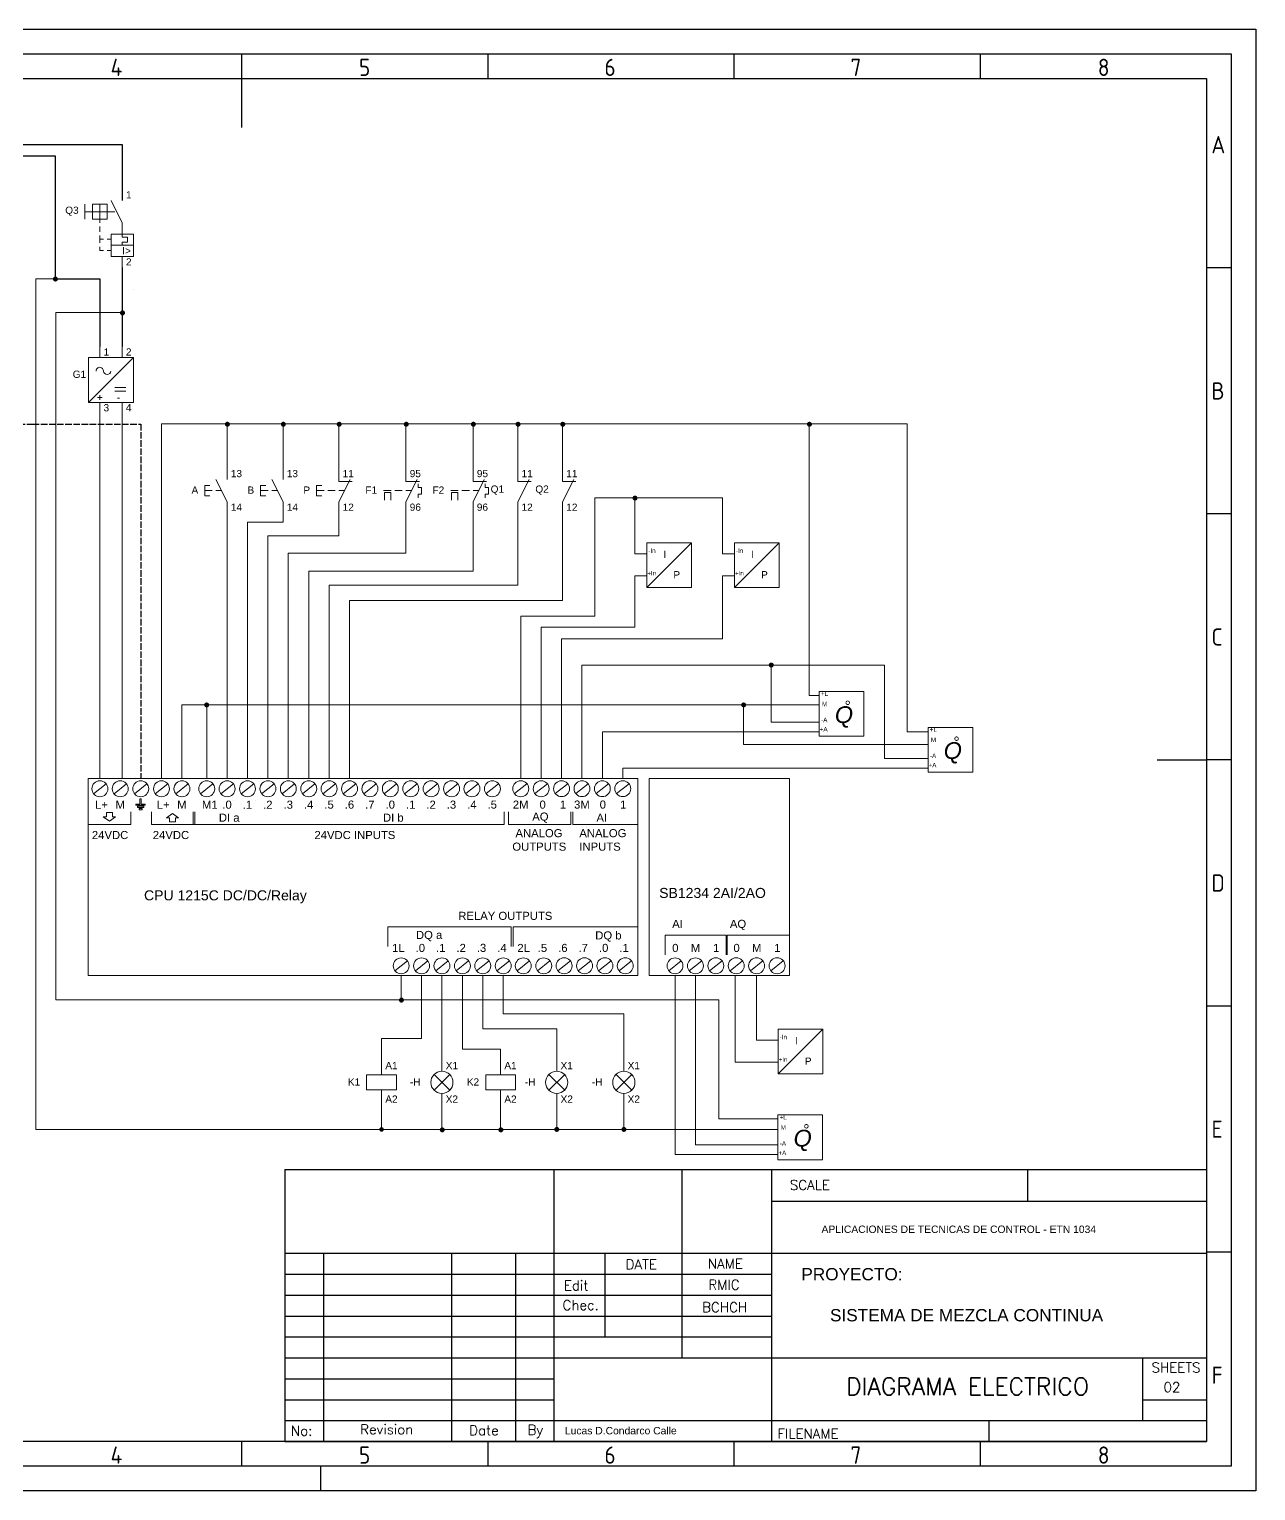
# Model space of a CAD drawing. Header units: millimetres. Extents: x 57 to 477, y 73 to 370.
# Drawn here: x 227.5 to 476.7, y 73.2 to 370.2 of the extents above; entities that cross this region are included whole.
import ezdxf
from ezdxf.enums import TextEntityAlignment as Align

# ---------------------------------------------------------------- set-up
doc = ezdxf.new("R2010")
doc.units = ezdxf.units.MM
doc.header["$LTSCALE"] = 0.11
doc.linetypes.add('ACAD_ISO02W100', pattern=[15, 12, -3])
for name, color, linetype in [('025', 1, 'Continuous'), ('035', 5, 'Continuous'), ('07', 7, 'Continuous'), ('PDF_Geometría', 7, 'Continuous'), ('PDF_Rellenos sólidos', 1, 'Continuous'), ('PDF_Texto', 7, 'Continuous')]:
    doc.layers.add(name, color=color, linetype=linetype)
doc.styles.add('ISO Proportional', font='isocp.shx')
doc.styles.add('PDF F1', font='arial.ttf')
doc.styles.get("Standard").update_dxf_attribs({"font": 'arial.ttf'})
doc.styles.add('WD', font='romans.shx')

# ---------------------------------------------------------------- blocks, each defined once
blk = doc.blocks.new('IEC_border_a3')
at = {"layer": '035'}
for p, q in [((214, 292), (214, 287)), ((264, 292), (264, 287)), ((314, 292), (314, 287)), ((364, 292), (364, 287)), ((414.97, 248.54), (409.98, 248.54)), ((414.98, 198.5), (410, 198.5)), ((414.98, 148.5), (410, 148.5)), ((414.98, 98.5), (410, 98.5)), ((415, 48.46), (410.02, 48.46)), ((214, 10), (214, 5)), ((264, 10), (264, 5)), ((314, 10), (314, 5)), ((364, 10), (364, 5)), ((230, 5), (230, 0))]:
    blk.add_line(p, q, dxfattribs=at)
for points in [[(0, 297), (420, 297), (420, 0), (0, 0)], [(18, 287), (410, 287), (410, 10), (18, 10)]]:
    blk.add_lwpolyline(points, close=True, dxfattribs=at)
at = {"layer": '07'}
for p, q in [((214, 287), (214, 277)), ((400, 148.5), (410, 148.5))]:
    blk.add_line(p, q, dxfattribs=at)
blk.add_lwpolyline([(13, 292), (415, 292), (415, 5), (13, 5)], close=True, dxfattribs=at)
at = {"layer": '035', "style": 'ISO Proportional'}
for s, p in [('4', (187.38, 287.5)), ('5', (237.84, 287.5)), ('6', (287.69, 287.5)), ('7', (337.67, 287.5)), ('8', (387.92, 287.5)), ('A', (410.98, 271.79)), ('B', (411, 221.75)), ('C', (411, 171.75)), ('D', (411, 121.75)), ('E', (411.02, 71.72)), ('F', (411.02, 21.72)), ('4', (187.38, 5.5)), ('5', (237.84, 5.5)), ('6', (287.69, 5.5)), ('7', (337.67, 5.5)), ('8', (387.92, 5.5))]:
    blk.add_text(s, height=3.5, dxfattribs=at).set_placement(p)
blk = doc.blocks.new('IEC_tblock_a3')
at = {"layer": '035'}
for p, q in [((-106.6, 55.25), (-106.6, 17)), ((-36.4, 55.25), (-36.4, 48.88)), ((-88.4, 48.88), (0, 48.88)), ((-179.4, 38.25), (-179.4, 0)), ((-153.4, 38.25), (-153.4, 0)), ((-140.4, 38.25), (-140.4, 0)), ((-122.2, 38.25), (-122.2, 21.25)), ((-187.2, 34), (-88.4, 34)), ((-187.2, 29.75), (-88.4, 29.75)), ((-187.2, 25.5), (-88.4, 25.5)), ((-187.2, 21.25), (-88.4, 21.25)), ((-187.2, 17), (-132.6, 17)), ((-187.2, 12.75), (-132.6, 12.75)), ((-187.2, 8.5), (-132.6, 8.5)), ((-13, 8.5), (0, 8.5)), ((-187.2, 4.25), (0, 4.25)), ((-44.2, 4.25), (-44.2, 0))]:
    blk.add_line(p, q, dxfattribs=at)
at = {"layer": '07'}
for p, q in [((-187.2, 55.25), (-187.2, 0)), ((-187.2, 55.25), (0, 55.25)), ((-132.6, 55.25), (-132.6, 0)), ((-88.4, 55.25), (-88.4, 0)), ((0, 55.25), (0, 0)), ((-187.2, 38.25), (0, 38.25)), ((-132.6, 17), (0, 17)), ((-13, 17), (-13, 4.25)), ((-187.2, 0), (0, 0))]:
    blk.add_line(p, q, dxfattribs=at)
at = {"style": 'WD'}
for tag, p in [('SCALE', (-69.88, 51.07)), ('SH', (-8.74, 10.06)), ('FILENAME', (-68.15, 0.8))]:
    blk.add_attdef(tag, p, '', height=2, dxfattribs=at)
for tag, height, p in [('EDDATE', 2, (-114.97, 30.8)), ('EDBY', 2, (-98.02, 30.86)), ('PROJDESC', 5, (-45.9, 29.2)), ('CKDATE', 2, (-114.85, 26.58)), ('CKBY', 2, (-97.88, 26.3)), ('DWGDESC', 5, (-44.85, 19.72)), ('DWGNO', 3.5, (-48.54, 9.46))]:
    blk.add_attdef(tag, text='', height=height, dxfattribs=at).set_placement(p, align=Align.CENTER)
at = {"style": 'WD', "flags": 1}
blk.add_attdef('WD_TB', (-120.95, 11.91), '', height=2, dxfattribs=at)
at = {"layer": '025', "style": 'WD'}
for s, p in [('SCALE', (-80.57, 51.13)), ('NAME', (-97.74, 35.14)), ('No:', (-183.81, 1.19)), ('Revision', (-166.53, 1.47)), ('Date', (-146.79, 1.28)), ('By', (-136.33, 1.37))]:
    blk.add_text(s, height=2, dxfattribs=at).set_placement(p, align=Align.CENTER)
for s, p in [('DATE', (-118, 35)), ('Edit', (-130.55, 30.72)), ('Chec.', (-130.82, 26.72)), ('SHEETS', (-11.17, 14.05)), ('FILENAME', (-87.18, 0.61))]:
    blk.add_text(s, height=2, dxfattribs=at).set_placement(p)

msp = doc.modelspace()

# ---------------------------------------------------------------- hatches: boundary and pattern name
at = {"layer": 'PDF_Rellenos sólidos', "transparency": 33554559}
for points in [[(233.34, 319.48, 0.414932), (232.83, 320), (232.83, 320, 0.414932), (232.32, 319.48), (232.32, 319.48, 0.414932), (232.83, 318.97), (232.83, 318.97, 0.414932)], [(246.97, 312.61, 0.414932), (246.46, 313.12), (246.46, 313.12, 0.414932), (245.94, 312.61), (245.94, 312.61, 0.414932), (246.46, 312.09), (246.46, 312.09, 0.414932)]]:
    msp.add_hatch(color=7, dxfattribs=at).paths.add_polyline_path(points)
at = {"layer": 'PDF_Rellenos sólidos', "linetype": 'ACAD_ISO02W100', "transparency": 33554559}
for points in [[(268.27, 289.98, 0.414932), (267.76, 290.49), (267.76, 290.49, 0.414932), (267.25, 289.98), (267.25, 289.98, 0.414932), (267.76, 289.47), (267.76, 289.47, 0.414932)], [(279.63, 289.98, 0.414932), (279.12, 290.49), (279.12, 290.49, 0.414932), (278.61, 289.98), (278.61, 289.98, 0.414932), (279.12, 289.47), (279.12, 289.47, 0.414932)], [(290.99, 289.98, 0.414932), (290.47, 290.49), (290.47, 290.49, 0.414932), (289.96, 289.98), (289.96, 289.98, 0.414932), (290.47, 289.47), (290.47, 289.47, 0.414932)], [(304.61, 289.98, 0.414932), (304.1, 290.49), (304.1, 290.49, 0.414932), (303.59, 289.98), (303.59, 289.98, 0.414932), (304.1, 289.47), (304.1, 289.47, 0.414932)], [(318.24, 289.98, 0.414932), (317.73, 290.49), (317.73, 290.49, 0.414932), (317.22, 289.98), (317.22, 289.98, 0.414932), (317.73, 289.47), (317.73, 289.47, 0.414932)], [(327.32, 289.98, 0.414932), (326.81, 290.49), (326.81, 290.49, 0.414932), (326.3, 289.98), (326.3, 289.98, 0.414932), (326.81, 289.47), (326.81, 289.47, 0.414932)], [(336.41, 289.98, 0.414932), (335.9, 290.49), (335.9, 290.49, 0.414932), (335.39, 289.98), (335.39, 289.98, 0.414932), (335.9, 289.47), (335.9, 289.47, 0.414932)], [(386.51, 289.98, 0.414932), (385.99, 290.49), (385.99, 290.49, 0.414932), (385.48, 289.98), (385.48, 289.98, 0.414932), (385.99, 289.47), (385.99, 289.47, 0.414932)], [(351.08, 274.97, 0.414932), (350.57, 275.48), (350.57, 275.48, 0.414932), (350.06, 274.97), (350.06, 274.97, 0.414932), (350.57, 274.46), (350.57, 274.46, 0.414932)], [(378.75, 241.04, 0.414932), (378.24, 241.55), (378.24, 241.55, 0.414932), (377.72, 241.04), (377.72, 241.04, 0.414932), (378.24, 240.53), (378.24, 240.53, 0.414932)], [(264.07, 232.94, 0.414932), (263.56, 233.45), (263.56, 233.45, 0.414932), (263.05, 232.94), (263.05, 232.94, 0.414932), (263.56, 232.43), (263.56, 232.43, 0.414932)], [(373.14, 232.94, 0.414932), (372.63, 233.45), (372.63, 233.45, 0.414932), (372.12, 232.94), (372.12, 232.94, 0.414932), (372.63, 232.43), (372.63, 232.43, 0.414932)], [(303.63, 172.96, 0.414932), (303.12, 173.47), (303.12, 173.47, 0.414932), (302.61, 172.96), (302.61, 172.96, 0.414932), (303.12, 172.44), (303.12, 172.44, 0.414932)], [(299.55, 146.68, 0.414932), (299.09, 147.15), (299.09, 147.15, 0.414932), (298.62, 146.68), (298.62, 146.68, 0.414932), (299.09, 146.21), (299.09, 146.21, 0.414932)], [(311.92, 146.59, 0.414932), (311.41, 147.1), (311.41, 147.1, 0.414932), (310.9, 146.59), (310.9, 146.59, 0.414932), (311.41, 146.08), (311.41, 146.08, 0.414932)], [(323.83, 146.59, 0.414932), (323.32, 147.1), (323.32, 147.1, 0.414932), (322.8, 146.59), (322.8, 146.59, 0.414932), (323.32, 146.08), (323.32, 146.08, 0.414932)], [(335.19, 146.68, 0.414932), (334.68, 147.19), (334.68, 147.19, 0.414932), (334.16, 146.68), (334.16, 146.68, 0.414932), (334.68, 146.17), (334.68, 146.17, 0.414932)], [(348.82, 146.68, 0.414932), (348.31, 147.19), (348.31, 147.19, 0.414932), (347.8, 146.68), (347.8, 146.68, 0.414932), (348.31, 146.17), (348.31, 146.17, 0.414932)]]:
    msp.add_hatch(color=7, dxfattribs=at).paths.add_polyline_path(points)

# ---------------------------------------------------------------- linework, layer by layer
at = {"lineweight": 18, "ltscale": 0.2}
for p, q in [((232.77, 319.54), (228.84, 319.54)), ((228.84, 319.54), (228.84, 146.65)), ((246.4, 312.66), (232.93, 312.66)), ((232.93, 312.66), (232.93, 173.01)), ((241.86, 292.16), (241.86, 217.98)), ((246.4, 292.16), (246.4, 217.98)), ((254.38, 217.98), (254.38, 290.04)), ((254.38, 290.04), (335.84, 290.04)), ((267.71, 281.05), (267.71, 290.04)), ((279.06, 281.05), (279.06, 290.04)), ((290.42, 281.05), (290.42, 290.04)), ((304.04, 281.05), (304.04, 290.04)), ((317.67, 281.05), (317.67, 290.04)), ((326.76, 281.05), (326.76, 290.04)), ((385.94, 290.04), (326.99, 290.04)), ((335.84, 290.04), (335.84, 281.05)), ((335.84, 290.04), (405.82, 290.04)), ((385.94, 234.84), (385.94, 290.04)), ((405.82, 290.04), (405.82, 227.46)), ((307.18, 277.13), (307.18, 275.79)), ((320.81, 277.13), (320.81, 275.79)), ((299.66, 274.53), (299.66, 276.08)), ((299.66, 276.08), (300.93, 276.08)), ((300.93, 276.08), (300.93, 274.53)), ((313.28, 274.53), (313.28, 276.08)), ((313.28, 276.08), (314.56, 276.08)), ((314.56, 276.08), (314.56, 274.53)), ((342.38, 250.99), (342.38, 275.03)), ((342.38, 275.03), (368.33, 275.03)), ((350.51, 263.65), (350.51, 275.03)), ((368.33, 263.65), (368.33, 275.03)), ((267.71, 217.98), (267.71, 271.96)), ((279.06, 270.09), (279.06, 271.96)), ((290.42, 267.29), (290.42, 271.96)), ((304.04, 271.96), (304.04, 263.77)), ((317.67, 260.09), (317.67, 271.96)), ((326.76, 257.27), (326.76, 271.96)), ((335.84, 254.17), (335.84, 271.96)), ((271.85, 217.98), (271.85, 270.09)), ((271.85, 270.09), (279.06, 270.09)), ((275.99, 217.98), (275.99, 267.29)), ((275.99, 267.29), (290.42, 267.29)), ((352.97, 256.82), (362.05, 265.9)), ((370.79, 256.82), (379.87, 265.9)), ((280.14, 217.98), (280.14, 263.77)), ((280.14, 263.77), (304.04, 263.77)), ((352.97, 263.65), (350.51, 263.65)), ((370.79, 263.65), (368.33, 263.65)), ((284.28, 217.98), (284.28, 260.09)), ((284.28, 260.09), (317.67, 260.09)), ((350.51, 259.17), (352.97, 259.17)), ((350.51, 248.76), (350.51, 259.17)), ((368.33, 246.39), (368.33, 259.17)), ((368.33, 259.17), (370.79, 259.17)), ((288.43, 217.98), (288.43, 257.27)), ((288.43, 257.27), (326.76, 257.27)), ((292.57, 217.98), (292.57, 254.17)), ((292.57, 254.17), (335.84, 254.17)), ((327.35, 217.98), (327.35, 250.99)), ((327.35, 250.99), (342.38, 250.99)), ((331.5, 217.98), (331.5, 248.76)), ((331.5, 248.76), (350.51, 248.76)), ((335.64, 217.98), (335.64, 246.39)), ((335.64, 246.39), (368.33, 246.39)), ((339.79, 217.98), (339.79, 241.04)), ((339.79, 241.04), (378.24, 241.04)), ((378.24, 241.04), (401.22, 241.04)), ((378.24, 241.04), (378.24, 229.41)), ((401.22, 241.04), (401.22, 222.06)), ((387.99, 234.84), (385.94, 234.84)), ((258.53, 217.98), (258.53, 232.94)), ((258.53, 232.94), (263.56, 232.94)), ((387.99, 232.94), (263.56, 232.94)), ((263.56, 232.94), (263.56, 222.49)), ((372.63, 232.94), (372.63, 224.87)), ((378.24, 229.41), (387.99, 229.41)), ((343.93, 227.46), (378.24, 227.46)), ((343.93, 223.05), (343.93, 227.46)), ((378.24, 227.46), (387.99, 227.46)), ((405.82, 227.46), (410.09, 227.46)), ((343.93, 217.98), (343.93, 223.05)), ((372.63, 224.87), (410.09, 224.87)), ((263.56, 222.49), (263.56, 217.98)), ((348.08, 217.98), (348.08, 220.1)), ((348.08, 220.1), (401.22, 220.1)), ((401.22, 222.06), (410.09, 222.06)), ((401.22, 220.1), (410.09, 220.1)), ((240.59, 214.89), (243.13, 216.91)), ((244.73, 214.89), (247.27, 216.91)), ((248.88, 214.89), (251.42, 216.91)), ((253.11, 214.89), (255.65, 216.91)), ((257.26, 214.89), (259.8, 216.91)), ((262.29, 214.89), (264.83, 216.91)), ((266.44, 214.89), (268.97, 216.91)), ((270.58, 214.89), (273.12, 216.91)), ((274.72, 214.9), (277.26, 216.92)), ((278.87, 214.9), (281.41, 216.92)), ((283.01, 214.9), (285.55, 216.92)), ((287.16, 214.9), (289.7, 216.92)), ((291.3, 214.9), (293.84, 216.92)), ((295.45, 214.9), (297.99, 216.92)), ((299.6, 214.9), (302.13, 216.92)), ((303.74, 214.9), (306.28, 216.92)), ((307.88, 214.9), (310.42, 216.92)), ((312.03, 214.9), (314.56, 216.92)), ((316.17, 214.91), (318.71, 216.93)), ((320.32, 214.91), (322.85, 216.93)), ((326.09, 214.91), (328.62, 216.93)), ((330.23, 214.91), (332.77, 216.93)), ((334.37, 214.91), (336.91, 216.93)), ((338.52, 214.91), (341.06, 216.93)), ((342.66, 214.91), (345.2, 216.93)), ((346.81, 214.91), (349.35, 216.93)), ((241.86, 215.9), (241.86, 215.9)), ((241.86, 215.9), (241.86, 215.9)), ((241.86, 215.9), (241.86, 215.9)), ((241.86, 215.9), (241.86, 215.9)), ((241.86, 215.9), (241.86, 215.9)), ((246, 215.9), (246, 215.9)), ((246, 215.9), (246, 215.9)), ((246, 215.9), (246, 215.9)), ((246, 215.9), (246, 215.9)), ((246, 215.9), (246, 215.9)), ((250.15, 215.9), (250.15, 215.9)), ((250.15, 215.9), (250.15, 215.9)), ((250.15, 215.9), (250.15, 215.9)), ((250.15, 215.9), (250.15, 215.9)), ((250.15, 215.9), (250.15, 215.9)), ((254.38, 215.9), (254.38, 215.9)), ((254.38, 215.9), (254.38, 215.9)), ((254.38, 215.9), (254.38, 215.9)), ((254.38, 215.9), (254.38, 215.9)), ((254.38, 215.9), (254.38, 215.9)), ((239.47, 211.04), (239.47, 213.62)), ((243.17, 211.06), (243.17, 210.2)), ((243.17, 211.06), (244.42, 211.06)), ((244.42, 211.06), (244.42, 210.2)), ((248.13, 208.65), (248.13, 211.23)), ((249.14, 212.8), (250, 212.8)), ((249.14, 212.8), (249.14, 212.56)), ((249.14, 212.56), (251.08, 212.56)), ((249.49, 212.35), (250, 212.35)), ((249.49, 212.35), (249.49, 212.1)), ((249.49, 212.1), (250.8, 212.1)), ((249.87, 211.9), (250, 211.9)), ((249.87, 211.9), (249.87, 211.65)), ((249.87, 211.65), (250.47, 211.65)), ((250, 212.35), (250.8, 212.35)), ((250, 211.9), (250.47, 211.9)), ((250.23, 212.8), (251.08, 212.8)), ((250.47, 211.9), (250.47, 211.65)), ((250.8, 212.35), (250.8, 212.1)), ((251.08, 212.8), (251.08, 212.56)), ((252.32, 208.65), (252.32, 211.23)), ((255.38, 210.03), (256.6, 210.89)), ((256.6, 210.89), (257.84, 210.03)), ((260.82, 208.65), (260.82, 211.23)), ((261.18, 208.65), (261.18, 211.23)), ((269.04, 213.49), (269.04, 213.49)), ((269.04, 213.49), (269.04, 213.49)), ((269.04, 213.49), (269.04, 213.49)), ((269.04, 213.49), (269.04, 213.49)), ((269.04, 213.49), (269.04, 213.49)), ((273.52, 213.49), (273.52, 213.49)), ((273.52, 213.49), (273.52, 213.49)), ((273.52, 213.49), (273.52, 213.49)), ((273.52, 213.49), (273.52, 213.49)), ((273.52, 213.49), (273.52, 213.49)), ((323.99, 208.65), (323.99, 211.23)), ((324.88, 208.65), (324.88, 211.23)), ((337.52, 208.65), (337.52, 211.23)), ((337.93, 208.65), (337.93, 211.23)), ((239.47, 208.65), (248.13, 208.65)), ((243.17, 210.2), (242.55, 210.2)), ((243.79, 209.34), (242.55, 210.2)), ((245.02, 210.2), (243.79, 209.34)), ((244.42, 210.2), (245.02, 210.2)), ((252.32, 208.65), (323.99, 208.65)), ((255.97, 210.03), (255.38, 210.03)), ((255.97, 209.16), (255.97, 210.03)), ((257.22, 209.16), (255.97, 209.16)), ((257.22, 209.16), (257.22, 210.03)), ((257.22, 210.03), (257.84, 210.03)), ((324.88, 208.65), (337.52, 208.65)), ((337.93, 208.65), (351.12, 208.65)), ((300.34, 183.88), (300.34, 187.83)), ((300.34, 187.83), (325.42, 187.83)), ((325.42, 187.83), (325.42, 183.88)), ((325.84, 183.88), (325.84, 187.83)), ((325.84, 187.83), (351.12, 187.83)), ((356.67, 182.19), (356.67, 186.14)), ((356.67, 186.14), (369.09, 186.14)), ((369.09, 182.19), (369.09, 186.14)), ((369.09, 182.19), (369.09, 186.14)), ((369.09, 182.19), (369.09, 186.14)), ((369.09, 182.19), (369.09, 186.14)), ((369.3, 182.19), (369.3, 186.14)), ((369.3, 182.19), (369.3, 186.14)), ((369.3, 186.14), (381.94, 186.14)), ((301.79, 178.91), (304.33, 180.93)), ((305.94, 178.91), (308.48, 180.93)), ((310.08, 178.91), (312.62, 180.93)), ((314.23, 178.91), (316.77, 180.93)), ((318.37, 178.92), (320.91, 180.94)), ((322.52, 178.92), (325.05, 180.94)), ((326.6, 178.92), (329.14, 180.94)), ((330.75, 178.92), (333.28, 180.94)), ((334.89, 178.92), (337.43, 180.94)), ((339.03, 178.92), (341.57, 180.94)), ((343.18, 178.92), (345.72, 180.94)), ((347.32, 178.92), (349.86, 180.94)), ((357.42, 178.92), (359.96, 180.94)), ((361.57, 178.92), (364.11, 180.94)), ((365.71, 178.92), (368.25, 180.94)), ((369.86, 178.92), (372.4, 180.94)), ((374, 178.92), (376.54, 180.94)), ((378.15, 178.92), (380.68, 180.94)), ((303.06, 173.01), (303.06, 177.98)), ((307.21, 165.17), (307.21, 177.98)), ((311.35, 160.76), (311.35, 177.98)), ((315.5, 162.97), (315.5, 177.98)), ((315.5, 177.98), (334.68, 177.98)), ((319.64, 167.15), (319.64, 177.98)), ((323.79, 170.16), (323.79, 177.98)), ((358.69, 177.98), (358.69, 141.57)), ((362.84, 177.98), (362.84, 143.56)), ((370.9, 160.34), (370.9, 177.98)), ((375.27, 164.81), (375.27, 177.98)), ((232.93, 173.01), (303.06, 173.01)), ((303.06, 173.01), (367.6, 173.01)), ((367.6, 173.01), (367.6, 148.83)), ((348.31, 170.16), (323.79, 170.16)), ((348.31, 160.76), (348.31, 170.16)), ((334.68, 167.15), (319.64, 167.15)), ((334.68, 160.76), (334.68, 167.15)), ((379.66, 157.99), (388.75, 167.07)), ((299.08, 160.76), (299.08, 165.17)), ((299.08, 165.17), (307.21, 165.17)), ((377.21, 164.81), (375.27, 164.81)), ((379.66, 164.81), (377.21, 164.81)), ((323.26, 162.97), (315.5, 162.97)), ((323.26, 160.76), (323.26, 162.97)), ((377.21, 160.34), (370.9, 160.34)), ((377.21, 160.34), (379.66, 160.34)), ((299.08, 152.81), (299.08, 146.65)), ((311.35, 151.68), (311.35, 146.65)), ((323.26, 151.68), (323.26, 146.65)), ((334.68, 151.68), (334.68, 146.65)), ((348.31, 146.65), (348.31, 151.68)), ((367.6, 148.83), (379.59, 148.83)), ((228.84, 146.65), (348.31, 146.65)), ((348.31, 146.65), (379.59, 146.65)), ((362.84, 143.56), (379.59, 143.56)), ((358.69, 141.57), (379.59, 141.57))]:
    msp.add_line(p, q, dxfattribs=at)
at = {"color": 116, "linetype": 'ACAD_ISO02W100', "lineweight": 25, "true_color": 0x136734}
msp.add_lwpolyline([(223.69, 290.02), (228.23, 290.02), (250.15, 290.02), (250.15, 217.98)], dxfattribs=at)
at = {"lineweight": 18, "ltscale": 0.2}
for points in [[(352.97, 265.9), (362.05, 265.9), (362.05, 256.82), (352.97, 256.82)], [(370.79, 265.9), (379.87, 265.9), (379.87, 256.82), (370.79, 256.82)], [(387.99, 235.67), (397.07, 235.67), (397.07, 226.59), (387.99, 226.59)], [(410.09, 228.38), (419.18, 228.38), (419.18, 219.29), (410.09, 219.29)], [(239.47, 217.98), (351.12, 217.98), (351.12, 177.98), (239.47, 177.98)], [(353.44, 217.98), (381.94, 217.98), (381.94, 177.98), (353.44, 177.98)], [(379.66, 167.07), (388.75, 167.07), (388.75, 157.99), (379.66, 157.99)], [(379.59, 149.61), (388.67, 149.61), (388.67, 140.52), (379.59, 140.52)]]:
    msp.add_lwpolyline(points, close=True, dxfattribs=at)
msp.add_lwpolyline([(250, 212.8), (250, 213.88), (250.23, 213.88), (250.23, 212.8)], dxfattribs=at)
for centre in [(241.86, 215.9), (246, 215.9), (250.15, 215.9), (254.38, 215.9), (258.53, 215.9), (263.56, 215.9), (267.71, 215.9), (271.85, 215.9), (276, 215.9), (280.14, 215.9), (284.28, 215.91), (288.43, 215.91), (292.57, 215.91), (296.72, 215.91), (300.86, 215.91), (305.01, 215.91), (309.15, 215.91), (313.3, 215.91), (317.44, 215.91), (321.59, 215.91), (327.36, 215.91), (331.5, 215.91), (335.64, 215.92), (339.79, 215.92), (343.93, 215.92), (348.08, 215.92), (303.06, 179.92), (307.21, 179.92), (311.35, 179.92), (315.5, 179.92), (319.64, 179.92), (323.79, 179.92), (327.87, 179.92), (332.02, 179.92), (336.16, 179.93), (340.31, 179.93), (344.45, 179.93), (348.59, 179.93), (358.69, 179.92), (362.84, 179.92), (366.98, 179.93), (371.13, 179.93), (375.27, 179.93), (379.42, 179.93)]:
    msp.add_circle(centre, 1.62, dxfattribs=at)
at = {"layer": 'PDF_Geometría', "lineweight": 25}
for points in [[(185.08, 351.34), (185.08, 344.52), (232.77, 344.52), (232.77, 319.54), (241.86, 319.54), (241.86, 305.78)], [(210.06, 346.8), (246.4, 346.8), (246.4, 339.98), (246.4, 335.44)], [(246.4, 321.81), (246.4, 319.54), (246.4, 305.78)], [(248.67, 317.27), (248.67, 317.27)], [(248.67, 317.27), (248.67, 317.27)], [(248.67, 317.27), (248.67, 317.27)], [(248.67, 317.27), (248.67, 317.27)], [(340.68, 207.98), (340.68, 207.98)], [(340.68, 207.98), (340.68, 207.98)], [(340.68, 207.98), (340.68, 207.98)], [(340.68, 207.98), (340.68, 207.98)]]:
    msp.add_lwpolyline(points, dxfattribs=at)
at = {"layer": 'PDF_Geometría', "lineweight": 18}
for points in [[(246.4, 337.71), (246.4, 335.44)], [(238.83, 334.68), (238.83, 331.65)], [(238.83, 333.17), (240.34, 333.17), (243.37, 333.17), (244.88, 333.17)], [(241.86, 334.68), (241.86, 331.65), (241.86, 330.9)], [(244.13, 335.44), (246.4, 330.9), (246.4, 328.63), (246.4, 328.02), (247.46, 328.02), (247.46, 326.96), (246.4, 326.96), (246.4, 326.35)], [(241.86, 330.14), (241.86, 329.08)], [(241.86, 328.32), (241.86, 326.81)], [(241.86, 327.57), (242.61, 327.57)], [(243.37, 327.57), (244.13, 327.57)], [(241.86, 326.05), (241.86, 325.29), (242.61, 325.29)], [(243.37, 325.29), (244.13, 325.29)], [(244.13, 326.35), (248.67, 326.35)], [(246.4, 324.08), (246.4, 321.81)], [(239.58, 294.43), (248.67, 303.51)], [(241.86, 305.78), (241.86, 303.51)], [(246.4, 305.78), (246.4, 303.51)], [(244.88, 297.46), (247.16, 297.46)], [(241.86, 294.43), (241.86, 292.16)], [(244.88, 296.7), (247.16, 296.7)], [(246.4, 294.43), (246.4, 292.16)], [(267.71, 281.05), (267.71, 278.78)], [(279.06, 281.05), (279.06, 278.78)], [(290.42, 281.05), (290.42, 278.78), (290.42, 278.32), (293.14, 278.32)], [(304.04, 281.05), (304.04, 278.78), (304.04, 278.32), (306.77, 278.32)], [(317.67, 281.05), (317.67, 278.78), (317.67, 278.32), (320.4, 278.32)], [(326.76, 281.05), (326.76, 278.78), (326.76, 278.32), (329.48, 278.32)], [(335.84, 281.05), (335.84, 278.78), (335.84, 278.32), (338.57, 278.32)], [(264.22, 277.56), (263.16, 277.56), (263.16, 275.45), (264.22, 275.45)], [(263.16, 276.5), (264.68, 276.5)], [(265.43, 278.78), (267.71, 274.23), (267.71, 271.96)], [(265.43, 276.5), (266.65, 276.5)], [(275.58, 277.56), (274.52, 277.56), (274.52, 275.45), (275.58, 275.45)], [(274.52, 276.5), (276.03, 276.5)], [(276.79, 278.78), (279.06, 274.23), (279.06, 271.96)], [(276.79, 276.5), (278, 276.5)], [(286.93, 277.56), (285.87, 277.56), (285.87, 275.45), (286.93, 275.45)], [(285.87, 276.5), (287.39, 276.5)], [(288.15, 276.5), (289.66, 276.5)], [(292.69, 278.78), (290.42, 274.23), (290.42, 271.96)], [(290.42, 276.5), (291.63, 276.5)], [(299.5, 276.5), (301.02, 276.5)], [(301.77, 276.5), (303.29, 276.5)], [(306.32, 278.78), (304.04, 274.23), (304.04, 271.96)], [(304.04, 276.5), (305.26, 276.5)], [(306.5, 277.87), (306.5, 277.58), (306.5, 277.13), (307.18, 277.13)], [(313.13, 276.5), (314.64, 276.5)], [(315.4, 276.5), (316.91, 276.5)], [(319.94, 278.78), (317.67, 274.23), (317.67, 271.96)], [(317.67, 276.5), (318.88, 276.5)], [(320.13, 277.87), (320.13, 277.58), (320.13, 277.13), (320.81, 277.13)], [(329.03, 278.78), (326.76, 274.23), (326.76, 271.96)], [(338.11, 278.78), (335.84, 274.23), (335.84, 271.96)], [(306.5, 275.05), (306.5, 275.33), (306.5, 275.79), (307.18, 275.79)], [(320.13, 275.05), (320.13, 275.33), (320.13, 275.79), (320.81, 275.79)], [(299.08, 160.76), (299.08, 158.49), (299.08, 157.74)], [(311.35, 160.76), (311.35, 158.49)], [(323.26, 160.76), (323.26, 158.49), (323.26, 157.74)], [(334.68, 160.76), (334.68, 158.49)], [(348.31, 160.76), (348.31, 158.49)], [(309.69, 157.89), (313.02, 154.56)], [(309.69, 154.56), (313.02, 157.89)], [(333.02, 157.89), (336.35, 154.56)], [(333.02, 154.56), (336.35, 157.89)], [(346.65, 157.89), (349.98, 154.56)], [(346.65, 154.56), (349.98, 157.89)], [(299.08, 154.71), (299.08, 153.95), (299.08, 151.68)], [(323.26, 154.71), (323.26, 153.95), (323.26, 151.68)], [(311.35, 153.95), (311.35, 151.68)], [(334.68, 153.95), (334.68, 151.68)], [(348.31, 153.95), (348.31, 151.68)]]:
    msp.add_lwpolyline(points, dxfattribs=at)
for points in [[(243.37, 334.68), (240.34, 334.68), (240.34, 331.65), (243.37, 331.65)], [(248.67, 324.08), (244.13, 324.08), (244.13, 328.63), (248.67, 328.63)], [(239.58, 303.51), (248.67, 303.51), (248.67, 294.43), (239.58, 294.43)], [(302.11, 154.71), (296.05, 154.71), (296.05, 157.74), (302.11, 157.74)], [(326.29, 154.71), (320.23, 154.71), (320.23, 157.74), (326.29, 157.74)]]:
    msp.add_lwpolyline(points, close=True, dxfattribs=at)
for centre in [(311.33, 156.24), (334.66, 156.24), (348.29, 156.24)]:
    msp.add_circle(centre, 2.25, dxfattribs=at)
for centre, start, end in [((241.84, 300.81), 359.956, 180.044), ((243.35, 300.81), 181.4854, 358.5142)]:
    msp.add_arc(centre, 0.738, start, end, dxfattribs=at)
for points in [[(241.1, 300.81), (241.1, 300.79), (241.1, 300.79), (241.1, 300.79)], [(242.58, 300.79), (242.58, 300.79), (242.58, 300.79), (242.58, 300.81)]]:
    msp.add_open_spline(points, degree=3, dxfattribs=at)
at = {"layer": 'PDF_Rellenos sólidos', "color": 7, "lineweight": 25, "transparency": 33554559}
msp.add_solid([(243.37, 331.65), (243.41, 331.65), (243.37, 331.62), (243.41, 331.62)], dxfattribs=at)

# ---------------------------------------------------------------- block references
msp.add_blockref('IEC_border_a3', (56.66, 73.25))
ref = msp.add_blockref('IEC_tblock_a3', (466.66, 83.25))
ref.add_attrib('EDBY', 'RMIC', dxfattribs={"height": 2, "style": 'WD'}).set_placement((368.64, 114.11), align=Align.CENTER)
ref.add_attrib('CKBY', 'BCHCH', dxfattribs={"height": 2, "style": 'WD'}).set_placement((368.78, 109.55), align=Align.CENTER)
ref.add_attrib('DWGNO', 'DIAGRAMA ELECTRICO', dxfattribs={"height": 3.5, "style": 'WD'}).set_placement((418.12, 92.7), align=Align.CENTER)
ref.add_attrib('SH', '02', (457.92, 93.31), dxfattribs={"height": 2, "style": 'WD'})

# ---------------------------------------------------------------- texts
at = {"attachment_point": 1}
for s, width, heights, insert, char_height in [('APLICACIONES DE TECNICAS DE CONTROL - ETN 1034', 71.879, [0], (388.45, 127.14), 1.5), ('PROYECTO:\\P\\P      SISTEMA DE MEZCLA CONTINUA', 81.7247, [16.59], (384.35, 118.51), 2.5), ('Lucas D.Condarco Calle', 27.914, [2.3], (336.32, 86.21), 1.5)]:
    msp.add_mtext_dynamic_manual_height_columns(s, width=width, gutter_width=12.5, heights=heights, dxfattribs=dict(at, insert=insert, char_height=char_height))
at = {"layer": 'PDF_Texto', "attachment_point": 4, "style": 'PDF F1'}
for s, insert, char_height in [('1', (247.16, 336.6), 1.46), ('   Q3', (233.11, 333.27), 1.464), ('I>  ', (246.4, 325.24), 1.464), ('2', (247.16, 322.97), 1.46), ('1', (242.61, 304.67), 1.46), ('2', (247.15, 304.67), 1.46), ('   G1', (234.63, 300.13), 1.464), ('+     -   ', (241.25, 295.44), 1.464), ('3', (242.61, 293.32), 1.46), ('4', (247.15, 293.36), 1.46), ('13', (268.46, 279.94), 1.464), ('13', (279.82, 279.94), 1.464), ('11', (291.17, 279.94), 1.464), ('95', (304.8, 279.94), 1.464), ('95', (318.43, 279.94), 1.464), ('11', (327.51, 279.94), 1.464), ('11', (336.6, 279.94), 1.464), ('    A', (258.2, 276.6), 1.464), ('    B', (269.56, 276.6), 1.464), ('    P', (280.92, 276.6), 1.464), ('   F1', (294.09, 276.6), 1.464), ('   F2', (307.72, 276.6), 1.464), ('   Q1', (319.53, 276.6), 1.464), ('   Q2', (328.61, 276.6), 1.464), ('14', (268.46, 273.12), 1.464), ('14', (279.82, 273.12), 1.464), ('12', (291.17, 273.12), 1.464), ('96', (304.8, 273.12), 1.464), ('96', (318.43, 273.12), 1.464), ('12', (327.51, 273.12), 1.464), ('12', (336.6, 273.12), 1.464), ('   {\\H0.62068x;-In}', (351.56, 264.29), 1.4637), ('   {\\H0.62068x;-In}', (369.38, 264.29), 1.4637), ('   I', (354.66, 263.56), 1.464), ('   I', (372.48, 263.56), 1.464), ('   {\\H0.62068x;+In}', (351.35, 259.7), 1.4637), ('   P', (356.65, 259.4), 1.464), ('   {\\H0.62068x;+In}', (369.17, 259.7), 1.4637), ('   P', (374.47, 259.4), 1.464), ('   {\\H0.62068x;+L}', (386.63, 235.23), 1.4637), ('   {\\H0.62068x;M}', (386.85, 233.14), 1.4637), ('   {\\fArial|b0|i1|c0|p34;\\H2.32756x;Q}', (389.46, 230.49), 1.4637), ('  {\\H1.55171x;%%D}', (392, 232.67), 1.4637), ('   {\\H0.62068x;-A}', (386.67, 229.89), 1.4637), ('   {\\H0.62068x;+A}', (386.39, 227.99), 1.4637), ('   {\\H0.62068x;+L}', (408.74, 227.93), 1.4637), ('   {\\H0.62068x;M}', (408.96, 225.84), 1.4637), ('  {\\H1.55171x;%%D}', (414.11, 225.37), 1.4637), ('   {\\H0.62068x;-A}', (408.78, 222.6), 1.4637), ('   {\\fArial|b0|i1|c0|p34;\\H2.32756x;Q}', (411.57, 223.2), 1.4637), ('   {\\H0.62068x;+A}', (408.5, 220.7), 1.4637), ('    L+', (238.33, 212.66), 1.642), ('    M', (242.48, 212.66), 1.642), ('    L+', (250.86, 212.66), 1.642), ('    M', (255.01, 212.66), 1.642), ('    M1', (260.04, 212.66), 1.642), ('    .0', (264.18, 212.66), 1.642), ('    .1', (268.33, 212.66), 1.642), ('    .2', (272.47, 212.66), 1.642), ('    .3', (276.62, 212.66), 1.642), ('    .4', (280.76, 212.67), 1.642), ('    .5', (284.91, 212.67), 1.642), ('    .6', (289.05, 212.67), 1.642), ('    .7', (293.19, 212.67), 1.642), ('    DI b', (296.81, 210.02), 1.642), ('    .0', (297.34, 212.67), 1.642), ('    .1', (301.49, 212.67), 1.642), ('    .2', (305.63, 212.67), 1.642), ('    .3', (309.77, 212.67), 1.642), ('    .4', (313.92, 212.68), 1.642), ('    .5', (318.06, 212.68), 1.642), ('   2M', (323.83, 212.68), 1.642), ('    AQ', (327.14, 210.02), 1.642), ('     0', (327.98, 212.68), 1.642), ('     1', (332.12, 212.68), 1.642), ('   3M', (336.27, 212.68), 1.642), ('     0', (340.2, 212.68), 1.642), ('     1', (344.34, 212.68), 1.642), ('    DI a', (263.48, 210.02), 1.642), ('    AI', (340.18, 210.02), 1.642), ('   24VDC', (238.33, 206.49), 1.642), ('   24VDC', (250.69, 206.49), 1.642), ('   24VDC INPUTS', (283.53, 206.49), 1.6416), (' ANALOG\\POUTPUTS', (325.64, 205.5), 1.642), (' ANALOG\\P INPUTS', (338.62, 205.5), 1.642), ('CPU 1215C DC/DC/Relay', (250.83, 193.94), 2.0378), ('SB1234 2AI/2AO', (355.47, 194.72), 2.0378), ('RELAY OUTPUTS', (314.66, 190.07), 1.6416), ('     AI               AQ', (354.93, 188.22), 1.6416), ('   1L', (299.3, 183.55), 1.642), ('    .0', (303.45, 183.55), 1.642), ('   DQ a', (304.15, 185.97), 1.642), ('    .1', (307.59, 183.55), 1.642), ('    .2', (311.74, 183.56), 1.642), ('    .3', (315.88, 183.56), 1.642), ('    .4', (320.02, 183.56), 1.642), ('    2L', (324.11, 183.55), 1.642), ('    .5', (328.25, 183.55), 1.642), ('    .7', (336.54, 183.56), 1.642), ('   DQ b', (340.57, 185.88), 1.642), ('    .0', (340.69, 183.56), 1.642), ('    .1', (344.83, 183.56), 1.642), ('     0', (354.93, 183.55), 1.642), ('     M', (358.71, 183.55), 1.642), ('     0', (367.37, 183.55), 1.642), ('     M', (371.14, 183.56), 1.642), ('   {\\H0.62068x;-In}', (378.25, 165.46), 1.4637), ('   I', (381.35, 164.72), 1.464), ('A1', (299.84, 159.65), 1.464), ('X1', (312.11, 159.65), 1.464), ('A1', (324.02, 159.65), 1.464), ('X1', (335.44, 159.65), 1.464), ('X1', (349.07, 159.65), 1.464), ('   {\\H0.62068x;+In}', (378.04, 160.87), 1.4637), ('   P', (383.35, 160.56), 1.464), ('   K1', (290.53, 156.32), 1.464), ('   -H', (303.14, 156.32), 1.464), ('   K2', (314.7, 156.32), 1.464), ('   -H', (326.47, 156.32), 1.464), ('   -H', (340.1, 156.32), 1.464), ('A2', (299.84, 152.84), 1.464), ('X2', (312.11, 152.84), 1.464), ('A2', (324.02, 152.84), 1.464), ('X2', (335.44, 152.84), 1.464), ('X2', (349.07, 152.84), 1.464), ('   {\\H0.62068x;+L}', (378.24, 149.16), 1.4637), ('   {\\H0.62068x;M}', (378.46, 147.07), 1.4637), ('   {\\fArial|b0|i1|c0|p34;\\H2.32756x;Q}', (381.07, 144.43), 1.4637), ('  {\\H1.55171x;%%D}', (383.61, 146.6), 1.4637), ('   {\\H0.62068x;-A}', (378.27, 143.82), 1.4637), ('   {\\H0.62068x;+A}', (378, 141.92), 1.4637)]:
    msp.add_mtext(s, dxfattribs=dict(at, insert=insert, char_height=char_height))
at = {"layer": 'PDF_Texto', "char_height": 1.642, "width": 4.3571, "attachment_point": 4, "style": 'PDF F1'}
for s, insert in [('    .6', (332.4, 183.55)), ('     1', (363.22, 183.55)), ('     1', (375.66, 183.56))]:
    msp.add_mtext(s, dxfattribs=dict(at, insert=insert))

doc.saveas('drawing.dxf')
